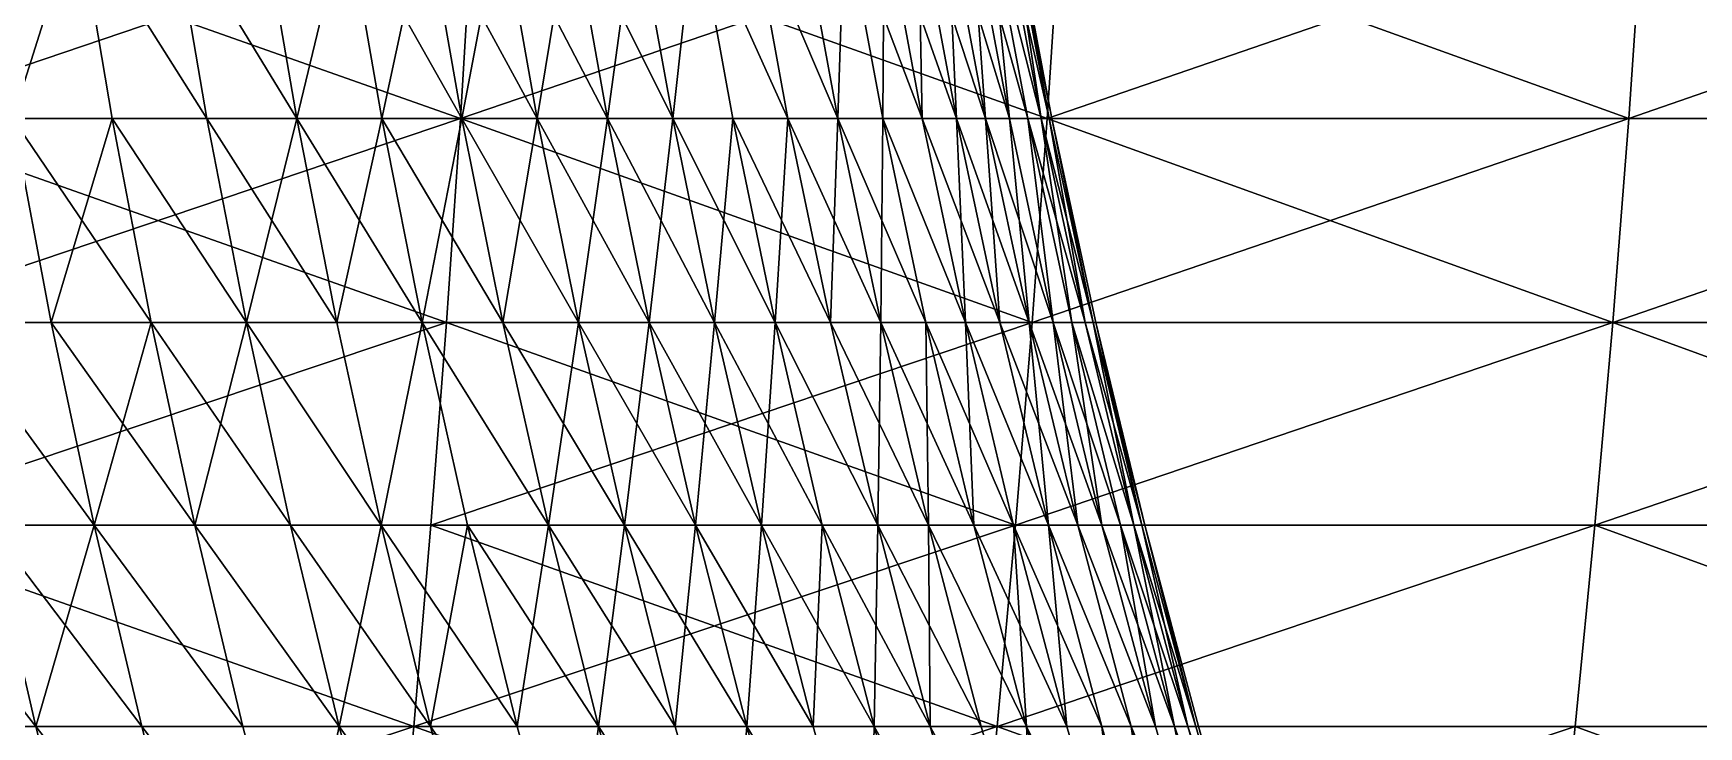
# Model space of a CAD drawing. Header units: millimetres. Extents: x -3250 to 6200, y -3250 to 3250.
# Drawn here: x 4518.5 to 4677.7, y -216.7 to -150.4 of the extents above; entities that cross this region are included whole.
import ezdxf

# ---------------------------------------------------------------- set-up
doc = ezdxf.new("R2010")
doc.units = ezdxf.units.MM
doc.header["$MEASUREMENT"] = 0
doc.layers.add('MESH_3D', color=2, linetype='CONTINUOUS')

msp = doc.modelspace()

# ---------------------------------------------------------------- linework, layer by layer
at = {"layer": 'MESH_3D'}
for points in [[(4503.83, -138.92, 518.24), (4559.32, -158.52, 540.01), (4502.74, -158.52, 521.78)], [(4560.5, -138.92, 26163.5), (4502.74, -158.52, 26178.22), (4559.32, -158.52, 26159.99)], [(4560.5, -138.92, 26163.5), (4503.83, -138.92, 26181.76), (4502.74, -158.52, 26178.22)], [(4503.83, -138.92, 518.24), (4560.5, -138.92, 536.5), (4559.32, -158.52, 540.01)], [(4516.51, -158.52, 2409.81), (4522.71, -138.92, 2429.49), (4513.25, -138.92, 2411.58)], [(4522.71, -138.92, 24270.51), (4516.51, -158.52, 24290.19), (4513.25, -138.92, 24288.42)], [(4516.51, -158.52, 2409.81), (4526.01, -158.52, 2427.8), (4522.71, -138.92, 2429.49)], [(4526.01, -158.52, 24272.2), (4516.51, -158.52, 24290.19), (4522.71, -138.92, 24270.51)], [(4522.71, -138.92, 2429.49), (4535.07, -158.52, 2446.01), (4531.73, -138.92, 2447.62)], [(4526.01, -158.52, 2427.8), (4535.07, -158.52, 2446.01), (4522.71, -138.92, 2429.49)], [(4535.07, -158.52, 24253.99), (4526.01, -158.52, 24272.2), (4522.71, -138.92, 24270.51)], [(4535.07, -158.52, 24253.99), (4522.71, -138.92, 24270.51), (4531.73, -138.92, 24252.38)], [(4531.73, -138.92, 2447.62), (4543.66, -158.52, 2464.45), (4540.28, -138.92, 2465.97)], [(4535.07, -158.52, 2446.01), (4543.66, -158.52, 2464.45), (4531.73, -138.92, 2447.62)], [(4543.66, -158.52, 24235.55), (4535.07, -158.52, 24253.99), (4531.73, -138.92, 24252.38)], [(4543.66, -158.52, 24235.55), (4531.73, -138.92, 24252.38), (4540.28, -138.92, 24234.03)], [(4543.66, -158.52, 2464.45), (4548.38, -138.92, 2484.53), (4540.28, -138.92, 2465.97)], [(4548.38, -138.92, 24215.47), (4543.66, -158.52, 24235.55), (4540.28, -138.92, 24234.03)], [(4543.66, -158.52, 2464.45), (4551.8, -158.52, 2483.09), (4548.38, -138.92, 2484.53)], [(4551.8, -158.52, 24216.91), (4543.66, -158.52, 24235.55), (4548.38, -138.92, 24215.47)], [(4548.38, -138.92, 2484.53), (4559.46, -158.52, 2501.93), (4556.01, -138.92, 2503.29)], [(4551.8, -158.52, 2483.09), (4559.46, -158.52, 2501.93), (4548.38, -138.92, 2484.53)], [(4556.01, -138.92, 24196.71), (4551.8, -158.52, 24216.91), (4548.38, -138.92, 24215.47)], [(4559.46, -158.52, 24198.07), (4551.8, -158.52, 24216.91), (4556.01, -138.92, 24196.71)], [(4559.46, -158.52, 2501.93), (4563.17, -138.92, 2522.23), (4556.01, -138.92, 2503.29)], [(4566.66, -158.52, 24179.04), (4559.46, -158.52, 24198.07), (4556.01, -138.92, 24196.71)], [(4566.66, -158.52, 24179.04), (4556.01, -138.92, 24196.71), (4563.17, -138.92, 24177.77)], [(4560.5, -138.92, 536.5), (4615.42, -158.52, 559.64), (4559.32, -158.52, 540.01)], [(4616.69, -138.92, 26143.84), (4560.5, -138.92, 26163.5), (4559.32, -158.52, 26159.99)], [(4616.69, -138.92, 26143.84), (4559.32, -158.52, 26159.99), (4615.42, -158.52, 26140.36)], [(4559.46, -158.52, 2501.93), (4566.66, -158.52, 2520.96), (4563.17, -138.92, 2522.23)], [(4560.5, -138.92, 536.5), (4616.69, -138.92, 556.16), (4615.42, -158.52, 559.64)], [(4563.17, -138.92, 2522.23), (4573.38, -158.52, 2540.16), (4569.86, -138.92, 2541.34)], [(4566.66, -158.52, 2520.96), (4573.38, -158.52, 2540.16), (4563.17, -138.92, 2522.23)], [(4569.86, -138.92, 24158.66), (4566.66, -158.52, 24179.04), (4563.17, -138.92, 24177.77)], [(4573.38, -158.52, 24159.84), (4566.66, -158.52, 24179.04), (4569.86, -138.92, 24158.66)], [(4573.38, -158.52, 2540.16), (4576.07, -138.92, 2560.61), (4569.86, -138.92, 2541.34)], [(4579.62, -158.52, 24140.48), (4573.38, -158.52, 24159.84), (4569.86, -138.92, 24158.66)], [(4579.62, -158.52, 24140.48), (4569.86, -138.92, 24158.66), (4576.07, -138.92, 24139.39)], [(4573.38, -158.52, 2540.16), (4579.62, -158.52, 2559.52), (4576.07, -138.92, 2560.61)], [(4579.62, -158.52, 2559.52), (4581.8, -138.92, 2580.04), (4576.07, -138.92, 2560.61)], [(4581.8, -138.92, 24119.96), (4579.62, -158.52, 24140.48), (4576.07, -138.92, 24139.39)], [(4579.62, -158.52, 2559.52), (4585.37, -158.52, 2579.03), (4581.8, -138.92, 2580.04)], [(4585.37, -158.52, 24120.97), (4579.62, -158.52, 24140.48), (4581.8, -138.92, 24119.96)], [(4581.8, -138.92, 2580.04), (4590.63, -158.52, 2598.68), (4587.04, -138.92, 2599.6)], [(4585.37, -158.52, 2579.03), (4590.63, -158.52, 2598.68), (4581.8, -138.92, 2580.04)], [(4590.63, -158.52, 24101.32), (4585.37, -158.52, 24120.97), (4581.8, -138.92, 24119.96)], [(4590.63, -158.52, 24101.32), (4581.8, -138.92, 24119.96), (4587.04, -138.92, 24100.4)], [(4587.04, -138.92, 2599.6), (4595.41, -158.52, 2618.45), (4591.79, -138.92, 2619.28)], [(4590.63, -158.52, 2598.68), (4595.41, -158.52, 2618.45), (4587.04, -138.92, 2599.6)], [(4595.41, -158.52, 24081.55), (4587.04, -138.92, 24100.4), (4591.79, -138.92, 24080.72)], [(4595.41, -158.52, 24081.55), (4590.63, -158.52, 24101.32), (4587.04, -138.92, 24100.4)], [(4595.41, -158.52, 2618.45), (4596.05, -138.92, 2639.07), (4591.79, -138.92, 2619.28)], [(4596.05, -138.92, 24060.93), (4595.41, -158.52, 24081.55), (4591.79, -138.92, 24080.72)], [(4595.41, -158.52, 2618.45), (4599.69, -158.52, 2638.34), (4596.05, -138.92, 2639.07)], [(4599.69, -158.52, 24061.66), (4595.41, -158.52, 24081.55), (4596.05, -138.92, 24060.93)], [(4599.69, -158.52, 2638.34), (4599.82, -138.92, 2658.97), (4596.05, -138.92, 2639.07)], [(4603.47, -158.52, 24041.67), (4596.05, -138.92, 24060.93), (4599.82, -138.92, 24041.03)], [(4603.47, -158.52, 24041.67), (4599.69, -158.52, 24061.66), (4596.05, -138.92, 24060.93)], [(4599.69, -158.52, 2638.34), (4603.47, -158.52, 2658.33), (4599.82, -138.92, 2658.97)], [(4599.82, -138.92, 2658.97), (4606.75, -158.52, 2678.4), (4603.08, -138.92, 2678.95)], [(4603.47, -158.52, 2658.33), (4606.75, -158.52, 2678.4), (4599.82, -138.92, 2658.97)], [(4603.08, -138.92, 24021.05), (4603.47, -158.52, 24041.67), (4599.82, -138.92, 24041.03)], [(4603.08, -138.92, 2678.95), (4609.53, -158.52, 2698.55), (4605.85, -138.92, 2699.01)], [(4606.75, -158.52, 2678.4), (4609.53, -158.52, 2698.55), (4603.08, -138.92, 2678.95)], [(4606.75, -158.52, 24021.6), (4603.47, -158.52, 24041.67), (4603.08, -138.92, 24021.05)], [(4605.85, -138.92, 24000.99), (4606.75, -158.52, 24021.6), (4603.08, -138.92, 24021.05)], [(4609.53, -158.52, 2698.55), (4608.12, -138.92, 2719.14), (4605.85, -138.92, 2699.01)], [(4609.53, -158.52, 24001.45), (4606.75, -158.52, 24021.6), (4605.85, -138.92, 24000.99)], [(4611.81, -158.52, 23981.23), (4609.53, -158.52, 24001.45), (4605.85, -138.92, 24000.99)], [(4611.81, -158.52, 23981.23), (4605.85, -138.92, 24000.99), (4608.12, -138.92, 23980.86)], [(4611.81, -158.52, 2718.77), (4609.88, -138.92, 2739.31), (4608.12, -138.92, 2719.14)], [(4609.53, -158.52, 2698.55), (4611.81, -158.52, 2718.77), (4608.12, -138.92, 2719.14)], [(4613.58, -158.52, 23960.97), (4608.12, -138.92, 23980.86), (4609.88, -138.92, 23960.69)], [(4613.58, -158.52, 23960.97), (4611.81, -158.52, 23981.23), (4608.12, -138.92, 23980.86)], [(4609.88, -138.92, 2739.31), (4614.85, -158.52, 2759.33), (4611.14, -138.92, 2759.52)], [(4613.58, -158.52, 2739.03), (4614.85, -158.52, 2759.33), (4609.88, -138.92, 2739.31)], [(4611.81, -158.52, 2718.77), (4613.58, -158.52, 2739.03), (4609.88, -138.92, 2739.31)], [(4614.85, -158.52, 23940.67), (4613.58, -158.52, 23960.97), (4609.88, -138.92, 23960.69)], [(4614.85, -158.52, 23940.67), (4609.88, -138.92, 23960.69), (4611.14, -138.92, 23940.48)], [(4614.85, -158.52, 2759.33), (4611.9, -138.92, 2779.75), (4611.14, -138.92, 2759.52)], [(4615.61, -158.52, 23920.34), (4614.85, -158.52, 23940.67), (4611.14, -138.92, 23940.48)], [(4615.61, -158.52, 23920.34), (4611.14, -138.92, 23940.48), (4611.9, -138.92, 23920.25)], [(4611.9, -138.92, 2779.75), (4615.86, -158.52, 2800), (4612.15, -138.92, 2800)], [(4615.61, -158.52, 2779.66), (4615.86, -158.52, 2800), (4611.9, -138.92, 2779.75)], [(4614.85, -158.52, 2759.33), (4615.61, -158.52, 2779.66), (4611.9, -138.92, 2779.75)], [(4615.61, -158.52, 23920.34), (4611.9, -138.92, 23920.25), (4612.15, -138.92, 23900)], [(4615.86, -158.52, 23900), (4612.15, -138.92, 2800), (4615.86, -158.52, 2800)], [(4615.86, -158.52, 23900), (4612.15, -138.92, 23900), (4612.15, -138.92, 2800)], [(4615.61, -158.52, 23920.34), (4612.15, -138.92, 23900), (4615.86, -158.52, 23900)], [(4616.69, -138.92, 556.16), (4671.02, -158.52, 580.67), (4615.42, -158.52, 559.64)], [(4672.38, -138.92, 26122.78), (4615.42, -158.52, 26140.36), (4671.02, -158.52, 26119.33)], [(4672.38, -138.92, 26122.78), (4616.69, -138.92, 26143.84), (4615.42, -158.52, 26140.36)], [(4616.69, -138.92, 556.16), (4672.38, -138.92, 577.22), (4671.02, -158.52, 580.67)], [(4672.38, -138.92, 577.22), (4726.08, -158.52, 603.07), (4671.02, -158.52, 580.67)], [(4727.52, -138.92, 26100.34), (4672.38, -138.92, 26122.78), (4671.02, -158.52, 26119.33)], [(4727.52, -138.92, 26100.34), (4671.02, -158.52, 26119.33), (4726.08, -158.52, 26096.93)], [(4672.38, -138.92, 577.22), (4727.52, -138.92, 599.66), (4726.08, -158.52, 603.07)], [(4501.5, -178.02, 525.79), (4559.32, -158.52, 540.01), (4557.98, -178.02, 543.99)], [(4502.74, -158.52, 521.78), (4559.32, -158.52, 540.01), (4501.5, -178.02, 525.79)], [(4557.98, -178.02, 26156.01), (4502.74, -158.52, 26178.22), (4501.5, -178.02, 26174.21)], [(4559.32, -158.52, 26159.99), (4502.74, -158.52, 26178.22), (4557.98, -178.02, 26156.01)], [(4510.19, -178.02, 2389.97), (4520.19, -178.02, 2407.8), (4516.51, -158.52, 2409.81)], [(4520.19, -178.02, 24292.2), (4510.19, -178.02, 24310.03), (4516.51, -158.52, 24290.19)], [(4520.19, -178.02, 2407.8), (4526.01, -158.52, 2427.8), (4516.51, -158.52, 2409.81)], [(4529.75, -178.02, 24274.12), (4520.19, -178.02, 24292.2), (4516.51, -158.52, 24290.19)], [(4529.75, -178.02, 24274.12), (4516.51, -158.52, 24290.19), (4526.01, -158.52, 24272.2)], [(4520.19, -178.02, 2407.8), (4529.75, -178.02, 2425.88), (4526.01, -158.52, 2427.8)], [(4526.01, -158.52, 2427.8), (4538.85, -178.02, 2444.19), (4535.07, -158.52, 2446.01)], [(4529.75, -178.02, 2425.88), (4538.85, -178.02, 2444.19), (4526.01, -158.52, 2427.8)], [(4538.85, -178.02, 24255.81), (4529.75, -178.02, 24274.12), (4526.01, -158.52, 24272.2)], [(4538.85, -178.02, 24255.81), (4526.01, -158.52, 24272.2), (4535.07, -158.52, 24253.99)], [(4538.85, -178.02, 2444.19), (4543.66, -158.52, 2464.45), (4535.07, -158.52, 2446.01)], [(4547.49, -178.02, 24237.28), (4538.85, -178.02, 24255.81), (4535.07, -158.52, 24253.99)], [(4547.49, -178.02, 24237.28), (4535.07, -158.52, 24253.99), (4543.66, -158.52, 24235.55)], [(4538.85, -178.02, 2444.19), (4547.49, -178.02, 2462.72), (4543.66, -158.52, 2464.45)], [(4547.49, -178.02, 2462.72), (4551.8, -158.52, 2483.09), (4543.66, -158.52, 2464.45)], [(4555.66, -178.02, 24218.54), (4547.49, -178.02, 24237.28), (4543.66, -158.52, 24235.55)], [(4555.66, -178.02, 24218.54), (4543.66, -158.52, 24235.55), (4551.8, -158.52, 24216.91)], [(4547.49, -178.02, 2462.72), (4555.66, -178.02, 2481.46), (4551.8, -158.52, 2483.09)], [(4555.66, -178.02, 2481.46), (4559.46, -158.52, 2501.93), (4551.8, -158.52, 2483.09)], [(4563.37, -178.02, 24199.6), (4551.8, -158.52, 24216.91), (4559.46, -158.52, 24198.07)], [(4563.37, -178.02, 24199.6), (4555.66, -178.02, 24218.54), (4551.8, -158.52, 24216.91)], [(4555.66, -178.02, 2481.46), (4563.37, -178.02, 2500.4), (4559.46, -158.52, 2501.93)], [(4559.32, -158.52, 540.01), (4613.99, -178.02, 563.59), (4557.98, -178.02, 543.99)], [(4613.99, -178.02, 26136.41), (4559.32, -158.52, 26159.99), (4557.98, -178.02, 26156.01)], [(4559.32, -158.52, 540.01), (4615.42, -158.52, 559.64), (4613.99, -178.02, 563.59)], [(4615.42, -158.52, 26140.36), (4559.32, -158.52, 26159.99), (4613.99, -178.02, 26136.41)], [(4563.37, -178.02, 2500.4), (4566.66, -158.52, 2520.96), (4559.46, -158.52, 2501.93)], [(4570.6, -178.02, 24180.48), (4559.46, -158.52, 24198.07), (4566.66, -158.52, 24179.04)], [(4570.6, -178.02, 24180.48), (4563.37, -178.02, 24199.6), (4559.46, -158.52, 24198.07)], [(4563.37, -178.02, 2500.4), (4570.6, -178.02, 2519.52), (4566.66, -158.52, 2520.96)], [(4570.6, -178.02, 2519.52), (4573.38, -158.52, 2540.16), (4566.66, -158.52, 2520.96)], [(4577.36, -178.02, 24161.18), (4566.66, -158.52, 24179.04), (4573.38, -158.52, 24159.84)], [(4577.36, -178.02, 24161.18), (4570.6, -178.02, 24180.48), (4566.66, -158.52, 24179.04)], [(4570.6, -178.02, 2519.52), (4577.36, -178.02, 2538.82), (4573.38, -158.52, 2540.16)], [(4577.36, -178.02, 2538.82), (4579.62, -158.52, 2559.52), (4573.38, -158.52, 2540.16)], [(4583.62, -178.02, 24141.72), (4577.36, -178.02, 24161.18), (4573.38, -158.52, 24159.84)], [(4583.62, -178.02, 24141.72), (4573.38, -158.52, 24159.84), (4579.62, -158.52, 24140.48)], [(4577.36, -178.02, 2538.82), (4583.62, -178.02, 2558.28), (4579.62, -158.52, 2559.52)], [(4583.62, -178.02, 2558.28), (4585.37, -158.52, 2579.03), (4579.62, -158.52, 2559.52)], [(4589.41, -178.02, 24122.1), (4583.62, -178.02, 24141.72), (4579.62, -158.52, 24140.48)], [(4589.41, -178.02, 24122.1), (4579.62, -158.52, 24140.48), (4585.37, -158.52, 24120.97)], [(4583.62, -178.02, 2558.28), (4589.41, -178.02, 2577.9), (4585.37, -158.52, 2579.03)], [(4589.41, -178.02, 2577.9), (4590.63, -158.52, 2598.68), (4585.37, -158.52, 2579.03)], [(4594.7, -178.02, 24102.36), (4589.41, -178.02, 24122.1), (4585.37, -158.52, 24120.97)], [(4594.7, -178.02, 24102.36), (4585.37, -158.52, 24120.97), (4590.63, -158.52, 24101.32)], [(4589.41, -178.02, 2577.9), (4594.7, -178.02, 2597.64), (4590.63, -158.52, 2598.68)], [(4594.7, -178.02, 2597.64), (4595.41, -158.52, 2618.45), (4590.63, -158.52, 2598.68)], [(4599.5, -178.02, 24082.48), (4590.63, -158.52, 24101.32), (4595.41, -158.52, 24081.55)], [(4599.5, -178.02, 24082.48), (4594.7, -178.02, 24102.36), (4590.63, -158.52, 24101.32)], [(4594.7, -178.02, 2597.64), (4599.5, -178.02, 2617.52), (4595.41, -158.52, 2618.45)], [(4599.5, -178.02, 2617.52), (4599.69, -158.52, 2638.34), (4595.41, -158.52, 2618.45)], [(4603.8, -178.02, 24062.49), (4595.41, -158.52, 24081.55), (4599.69, -158.52, 24061.66)], [(4603.8, -178.02, 24062.49), (4599.5, -178.02, 24082.48), (4595.41, -158.52, 24081.55)], [(4599.5, -178.02, 2617.52), (4603.8, -178.02, 2637.51), (4599.69, -158.52, 2638.34)], [(4599.69, -158.52, 2638.34), (4607.6, -178.02, 2657.6), (4603.47, -158.52, 2658.33)], [(4603.8, -178.02, 2637.51), (4607.6, -178.02, 2657.6), (4599.69, -158.52, 2638.34)], [(4607.6, -178.02, 24042.4), (4603.8, -178.02, 24062.49), (4599.69, -158.52, 24061.66)], [(4607.6, -178.02, 24042.4), (4599.69, -158.52, 24061.66), (4603.47, -158.52, 24041.67)], [(4607.6, -178.02, 2657.6), (4606.75, -158.52, 2678.4), (4603.47, -158.52, 2658.33)], [(4610.9, -178.02, 24022.22), (4607.6, -178.02, 24042.4), (4603.47, -158.52, 24041.67)], [(4610.9, -178.02, 24022.22), (4603.47, -158.52, 24041.67), (4606.75, -158.52, 24021.6)], [(4610.9, -178.02, 2677.78), (4609.53, -158.52, 2698.55), (4606.75, -158.52, 2678.4)], [(4607.6, -178.02, 2657.6), (4610.9, -178.02, 2677.78), (4606.75, -158.52, 2678.4)], [(4613.69, -178.02, 24001.97), (4606.75, -158.52, 24021.6), (4609.53, -158.52, 24001.45)], [(4613.69, -178.02, 24001.97), (4610.9, -178.02, 24022.22), (4606.75, -158.52, 24021.6)], [(4613.69, -178.02, 2698.03), (4611.81, -158.52, 2718.77), (4609.53, -158.52, 2698.55)], [(4610.9, -178.02, 2677.78), (4613.69, -178.02, 2698.03), (4609.53, -158.52, 2698.55)], [(4615.98, -178.02, 23981.65), (4609.53, -158.52, 24001.45), (4611.81, -158.52, 23981.23)], [(4615.98, -178.02, 23981.65), (4613.69, -178.02, 24001.97), (4609.53, -158.52, 24001.45)], [(4615.98, -178.02, 2718.35), (4613.58, -158.52, 2739.03), (4611.81, -158.52, 2718.77)], [(4613.69, -178.02, 2698.03), (4615.98, -178.02, 2718.35), (4611.81, -158.52, 2718.77)], [(4613.58, -158.52, 23960.97), (4615.98, -178.02, 23981.65), (4611.81, -158.52, 23981.23)], [(4617.76, -178.02, 2738.72), (4614.85, -158.52, 2759.33), (4613.58, -158.52, 2739.03)], [(4615.98, -178.02, 2718.35), (4617.76, -178.02, 2738.72), (4613.58, -158.52, 2739.03)], [(4617.76, -178.02, 23961.28), (4615.98, -178.02, 23981.65), (4613.58, -158.52, 23960.97)], [(4619.04, -178.02, 23940.88), (4613.58, -158.52, 23960.97), (4614.85, -158.52, 23940.67)], [(4619.04, -178.02, 23940.88), (4617.76, -178.02, 23961.28), (4613.58, -158.52, 23960.97)], [(4615.42, -158.52, 559.64), (4669.49, -178.02, 584.57), (4613.99, -178.02, 563.59)], [(4671.02, -158.52, 26119.33), (4613.99, -178.02, 26136.41), (4669.49, -178.02, 26115.43)], [(4671.02, -158.52, 26119.33), (4615.42, -158.52, 26140.36), (4613.99, -178.02, 26136.41)], [(4619.04, -178.02, 2759.12), (4615.61, -158.52, 2779.66), (4614.85, -158.52, 2759.33)], [(4617.76, -178.02, 2738.72), (4619.04, -178.02, 2759.12), (4614.85, -158.52, 2759.33)], [(4619.8, -178.02, 23920.44), (4614.85, -158.52, 23940.67), (4615.61, -158.52, 23920.34)], [(4619.8, -178.02, 23920.44), (4619.04, -178.02, 23940.88), (4614.85, -158.52, 23940.67)], [(4615.42, -158.52, 559.64), (4671.02, -158.52, 580.67), (4669.49, -178.02, 584.57)], [(4619.8, -178.02, 2779.56), (4615.86, -158.52, 2800), (4615.61, -158.52, 2779.66)], [(4619.04, -178.02, 2759.12), (4619.8, -178.02, 2779.56), (4615.61, -158.52, 2779.66)], [(4619.8, -178.02, 23920.44), (4615.61, -158.52, 23920.34), (4615.86, -158.52, 23900)], [(4619.8, -178.02, 2779.56), (4620.06, -178.02, 2800), (4615.86, -158.52, 2800)], [(4620.06, -178.02, 23900), (4615.86, -158.52, 2800), (4620.06, -178.02, 2800)], [(4620.06, -178.02, 23900), (4615.86, -158.52, 23900), (4615.86, -158.52, 2800)], [(4619.8, -178.02, 23920.44), (4615.86, -158.52, 23900), (4620.06, -178.02, 23900)], [(4669.49, -178.02, 584.57), (4726.08, -158.52, 603.07), (4724.45, -178.02, 606.94)], [(4671.02, -158.52, 580.67), (4726.08, -158.52, 603.07), (4669.49, -178.02, 584.57)], [(4726.08, -158.52, 26096.93), (4671.02, -158.52, 26119.33), (4669.49, -178.02, 26115.43)], [(4726.08, -158.52, 26096.93), (4669.49, -178.02, 26115.43), (4724.45, -178.02, 26093.06)], [(4500.12, -197.41, 530.26), (4557.98, -178.02, 543.99), (4556.49, -197.41, 548.42)], [(4501.5, -178.02, 525.79), (4557.98, -178.02, 543.99), (4500.12, -197.41, 530.26)], [(4557.98, -178.02, 26156.01), (4501.5, -178.02, 26174.21), (4500.12, -197.41, 26169.74)], [(4557.98, -178.02, 26156.01), (4500.12, -197.41, 26169.74), (4556.49, -197.41, 26151.58)], [(4510.19, -178.02, 2389.97), (4524.3, -197.41, 2405.57), (4520.19, -178.02, 2407.8)], [(4514.24, -197.41, 2387.63), (4524.3, -197.41, 2405.57), (4510.19, -178.02, 2389.97)], [(4524.3, -197.41, 24294.43), (4510.19, -178.02, 24310.03), (4520.19, -178.02, 24292.2)], [(4524.3, -197.41, 24294.43), (4514.24, -197.41, 24312.37), (4510.19, -178.02, 24310.03)], [(4524.3, -197.41, 2405.57), (4529.75, -178.02, 2425.88), (4520.19, -178.02, 2407.8)], [(4533.91, -197.41, 24276.25), (4524.3, -197.41, 24294.43), (4520.19, -178.02, 24292.2)], [(4533.91, -197.41, 24276.25), (4520.19, -178.02, 24292.2), (4529.75, -178.02, 24274.12)], [(4524.3, -197.41, 2405.57), (4533.91, -197.41, 2423.75), (4529.75, -178.02, 2425.88)], [(4533.91, -197.41, 2423.75), (4538.85, -178.02, 2444.19), (4529.75, -178.02, 2425.88)], [(4543.06, -197.41, 24257.84), (4533.91, -197.41, 24276.25), (4529.75, -178.02, 24274.12)], [(4543.06, -197.41, 24257.84), (4529.75, -178.02, 24274.12), (4538.85, -178.02, 24255.81)], [(4533.91, -197.41, 2423.75), (4543.06, -197.41, 2442.16), (4538.85, -178.02, 2444.19)], [(4538.85, -178.02, 2444.19), (4551.75, -197.41, 2460.8), (4547.49, -178.02, 2462.72)], [(4543.06, -197.41, 2442.16), (4551.75, -197.41, 2460.8), (4538.85, -178.02, 2444.19)], [(4551.75, -197.41, 24239.2), (4543.06, -197.41, 24257.84), (4538.85, -178.02, 24255.81)], [(4551.75, -197.41, 24239.2), (4538.85, -178.02, 24255.81), (4547.49, -178.02, 24237.28)], [(4551.75, -197.41, 2460.8), (4555.66, -178.02, 2481.46), (4547.49, -178.02, 2462.72)], [(4555.66, -178.02, 24218.54), (4551.75, -197.41, 24239.2), (4547.49, -178.02, 24237.28)], [(4551.75, -197.41, 2460.8), (4559.98, -197.41, 2479.64), (4555.66, -178.02, 2481.46)], [(4559.98, -197.41, 24220.36), (4551.75, -197.41, 24239.2), (4555.66, -178.02, 24218.54)], [(4555.66, -178.02, 2481.46), (4567.73, -197.41, 2498.69), (4563.37, -178.02, 2500.4)], [(4559.98, -197.41, 2479.64), (4567.73, -197.41, 2498.69), (4555.66, -178.02, 2481.46)], [(4567.73, -197.41, 24201.31), (4559.98, -197.41, 24220.36), (4555.66, -178.02, 24218.54)], [(4567.73, -197.41, 24201.31), (4555.66, -178.02, 24218.54), (4563.37, -178.02, 24199.6)], [(4557.98, -178.02, 543.99), (4612.39, -197.41, 567.98), (4556.49, -197.41, 548.42)], [(4613.99, -178.02, 26136.41), (4557.98, -178.02, 26156.01), (4556.49, -197.41, 26151.58)], [(4613.99, -178.02, 26136.41), (4556.49, -197.41, 26151.58), (4612.39, -197.41, 26132.02)], [(4557.98, -178.02, 543.99), (4613.99, -178.02, 563.59), (4612.39, -197.41, 567.98)], [(4567.73, -197.41, 2498.69), (4570.6, -178.02, 2519.52), (4563.37, -178.02, 2500.4)], [(4575, -197.41, 24182.08), (4563.37, -178.02, 24199.6), (4570.6, -178.02, 24180.48)], [(4575, -197.41, 24182.08), (4567.73, -197.41, 24201.31), (4563.37, -178.02, 24199.6)], [(4567.73, -197.41, 2498.69), (4575, -197.41, 2517.92), (4570.6, -178.02, 2519.52)], [(4575, -197.41, 2517.92), (4577.36, -178.02, 2538.82), (4570.6, -178.02, 2519.52)], [(4581.79, -197.41, 24162.67), (4570.6, -178.02, 24180.48), (4577.36, -178.02, 24161.18)], [(4581.79, -197.41, 24162.67), (4575, -197.41, 24182.08), (4570.6, -178.02, 24180.48)], [(4575, -197.41, 2517.92), (4581.79, -197.41, 2537.33), (4577.36, -178.02, 2538.82)], [(4581.79, -197.41, 2537.33), (4583.62, -178.02, 2558.28), (4577.36, -178.02, 2538.82)], [(4588.1, -197.41, 24143.1), (4581.79, -197.41, 24162.67), (4577.36, -178.02, 24161.18)], [(4588.1, -197.41, 24143.1), (4577.36, -178.02, 24161.18), (4583.62, -178.02, 24141.72)], [(4581.79, -197.41, 2537.33), (4588.1, -197.41, 2556.9), (4583.62, -178.02, 2558.28)], [(4588.1, -197.41, 2556.9), (4589.41, -178.02, 2577.9), (4583.62, -178.02, 2558.28)], [(4593.91, -197.41, 24123.37), (4583.62, -178.02, 24141.72), (4589.41, -178.02, 24122.1)], [(4593.91, -197.41, 24123.37), (4588.1, -197.41, 24143.1), (4583.62, -178.02, 24141.72)], [(4588.1, -197.41, 2556.9), (4593.91, -197.41, 2576.63), (4589.41, -178.02, 2577.9)], [(4589.41, -178.02, 2577.9), (4599.24, -197.41, 2596.49), (4594.7, -178.02, 2597.64)], [(4593.91, -197.41, 2576.63), (4599.24, -197.41, 2596.49), (4589.41, -178.02, 2577.9)], [(4599.24, -197.41, 24103.51), (4593.91, -197.41, 24123.37), (4589.41, -178.02, 24122.1)], [(4599.24, -197.41, 24103.51), (4589.41, -178.02, 24122.1), (4594.7, -178.02, 24102.36)], [(4599.24, -197.41, 2596.49), (4599.5, -178.02, 2617.52), (4594.7, -178.02, 2597.64)], [(4604.06, -197.41, 24083.52), (4594.7, -178.02, 24102.36), (4599.5, -178.02, 24082.48)], [(4604.06, -197.41, 24083.52), (4599.24, -197.41, 24103.51), (4594.7, -178.02, 24102.36)], [(4599.24, -197.41, 2596.49), (4604.06, -197.41, 2616.48), (4599.5, -178.02, 2617.52)], [(4604.06, -197.41, 2616.48), (4603.8, -178.02, 2637.51), (4599.5, -178.02, 2617.52)], [(4608.39, -197.41, 24063.42), (4604.06, -197.41, 24083.52), (4599.5, -178.02, 24082.48)], [(4608.39, -197.41, 24063.42), (4599.5, -178.02, 24082.48), (4603.8, -178.02, 24062.49)], [(4608.39, -197.41, 2636.58), (4607.6, -178.02, 2657.6), (4603.8, -178.02, 2637.51)], [(4604.06, -197.41, 2616.48), (4608.39, -197.41, 2636.58), (4603.8, -178.02, 2637.51)], [(4612.21, -197.41, 24043.21), (4608.39, -197.41, 24063.42), (4603.8, -178.02, 24062.49)], [(4612.21, -197.41, 24043.21), (4603.8, -178.02, 24062.49), (4607.6, -178.02, 24042.4)], [(4607.6, -178.02, 2657.6), (4615.53, -197.41, 2677.08), (4610.9, -178.02, 2677.78)], [(4612.21, -197.41, 2656.79), (4615.53, -197.41, 2677.08), (4607.6, -178.02, 2657.6)], [(4608.39, -197.41, 2636.58), (4612.21, -197.41, 2656.79), (4607.6, -178.02, 2657.6)], [(4615.53, -197.41, 24022.92), (4607.6, -178.02, 24042.4), (4610.9, -178.02, 24022.22)], [(4615.53, -197.41, 24022.92), (4612.21, -197.41, 24043.21), (4607.6, -178.02, 24042.4)], [(4615.53, -197.41, 2677.08), (4613.69, -178.02, 2698.03), (4610.9, -178.02, 2677.78)], [(4618.34, -197.41, 24002.55), (4615.53, -197.41, 24022.92), (4610.9, -178.02, 24022.22)], [(4618.34, -197.41, 24002.55), (4610.9, -178.02, 24022.22), (4613.69, -178.02, 24001.97)], [(4612.39, -197.41, 567.98), (4669.49, -178.02, 584.57), (4667.78, -197.41, 588.93)], [(4613.99, -178.02, 563.59), (4669.49, -178.02, 584.57), (4612.39, -197.41, 567.98)], [(4669.49, -178.02, 26115.43), (4612.39, -197.41, 26132.02), (4667.78, -197.41, 26111.07)], [(4669.49, -178.02, 26115.43), (4613.99, -178.02, 26136.41), (4612.39, -197.41, 26132.02)], [(4618.34, -197.41, 2697.45), (4615.98, -178.02, 2718.35), (4613.69, -178.02, 2698.03)], [(4615.53, -197.41, 2677.08), (4618.34, -197.41, 2697.45), (4613.69, -178.02, 2698.03)], [(4620.64, -197.41, 23982.12), (4613.69, -178.02, 24001.97), (4615.98, -178.02, 23981.65)], [(4620.64, -197.41, 23982.12), (4618.34, -197.41, 24002.55), (4613.69, -178.02, 24001.97)], [(4620.64, -197.41, 2717.88), (4617.76, -178.02, 2738.72), (4615.98, -178.02, 2718.35)], [(4618.34, -197.41, 2697.45), (4620.64, -197.41, 2717.88), (4615.98, -178.02, 2718.35)], [(4622.43, -197.41, 23961.63), (4620.64, -197.41, 23982.12), (4615.98, -178.02, 23981.65)], [(4622.43, -197.41, 23961.63), (4615.98, -178.02, 23981.65), (4617.76, -178.02, 23961.28)], [(4617.76, -178.02, 2738.72), (4623.71, -197.41, 2758.89), (4619.04, -178.02, 2759.12)], [(4622.43, -197.41, 2738.37), (4623.71, -197.41, 2758.89), (4617.76, -178.02, 2738.72)], [(4620.64, -197.41, 2717.88), (4622.43, -197.41, 2738.37), (4617.76, -178.02, 2738.72)], [(4623.71, -197.41, 23941.11), (4617.76, -178.02, 23961.28), (4619.04, -178.02, 23940.88)], [(4623.71, -197.41, 23941.11), (4622.43, -197.41, 23961.63), (4617.76, -178.02, 23961.28)], [(4623.71, -197.41, 2758.89), (4619.8, -178.02, 2779.56), (4619.04, -178.02, 2759.12)], [(4624.48, -197.41, 23920.56), (4619.04, -178.02, 23940.88), (4619.8, -178.02, 23920.44)], [(4624.48, -197.41, 23920.56), (4623.71, -197.41, 23941.11), (4619.04, -178.02, 23940.88)], [(4619.8, -178.02, 2779.56), (4624.74, -197.41, 2800), (4620.06, -178.02, 2800)], [(4624.48, -197.41, 2779.44), (4624.74, -197.41, 2800), (4619.8, -178.02, 2779.56)], [(4623.71, -197.41, 2758.89), (4624.48, -197.41, 2779.44), (4619.8, -178.02, 2779.56)], [(4624.48, -197.41, 23920.56), (4619.8, -178.02, 23920.44), (4620.06, -178.02, 23900)], [(4624.74, -197.41, 23900), (4620.06, -178.02, 2800), (4624.74, -197.41, 2800)], [(4624.74, -197.41, 23900), (4620.06, -178.02, 23900), (4620.06, -178.02, 2800)], [(4624.48, -197.41, 23920.56), (4620.06, -178.02, 23900), (4624.74, -197.41, 23900)], [(4669.49, -178.02, 584.57), (4722.63, -197.41, 611.25), (4667.78, -197.41, 588.93)], [(4724.45, -178.02, 26093.06), (4667.78, -197.41, 26111.07), (4722.63, -197.41, 26088.75)], [(4724.45, -178.02, 26093.06), (4669.49, -178.02, 26115.43), (4667.78, -197.41, 26111.07)], [(4669.49, -178.02, 584.57), (4724.45, -178.02, 606.94), (4722.63, -197.41, 611.25)], [(4500.12, -197.41, 530.26), (4554.85, -216.67, 553.32), (4498.6, -216.67, 535.2)], [(4554.85, -216.67, 26146.68), (4500.12, -197.41, 26169.74), (4498.6, -216.67, 26164.8)], [(4500.12, -197.41, 530.26), (4556.49, -197.41, 548.42), (4554.85, -216.67, 553.32)], [(4556.49, -197.41, 26151.58), (4500.12, -197.41, 26169.74), (4554.85, -216.67, 26146.68)], [(4518.72, -216.67, 24314.95), (4503.74, -197.41, 24330.05), (4514.24, -197.41, 24312.37)], [(4518.72, -216.67, 24314.95), (4508.15, -216.67, 24332.74), (4503.74, -197.41, 24330.05)], [(4508.15, -216.67, 2367.26), (4518.72, -216.67, 2385.05), (4514.24, -197.41, 2387.63)], [(4518.72, -216.67, 2385.05), (4524.3, -197.41, 2405.57), (4514.24, -197.41, 2387.63)], [(4528.84, -216.67, 24296.9), (4514.24, -197.41, 24312.37), (4524.3, -197.41, 24294.43)], [(4528.84, -216.67, 24296.9), (4518.72, -216.67, 24314.95), (4514.24, -197.41, 24312.37)], [(4518.72, -216.67, 2385.05), (4528.84, -216.67, 2403.1), (4524.3, -197.41, 2405.57)], [(4524.3, -197.41, 2405.57), (4538.51, -216.67, 2421.39), (4533.91, -197.41, 2423.75)], [(4528.84, -216.67, 2403.1), (4538.51, -216.67, 2421.39), (4524.3, -197.41, 2405.57)], [(4538.51, -216.67, 24278.61), (4524.3, -197.41, 24294.43), (4533.91, -197.41, 24276.25)], [(4538.51, -216.67, 24278.61), (4528.84, -216.67, 24296.9), (4524.3, -197.41, 24294.43)], [(4533.91, -197.41, 2423.75), (4547.71, -216.67, 2439.92), (4543.06, -197.41, 2442.16)], [(4538.51, -216.67, 2421.39), (4547.71, -216.67, 2439.92), (4533.91, -197.41, 2423.75)], [(4547.71, -216.67, 24260.08), (4538.51, -216.67, 24278.61), (4533.91, -197.41, 24276.25)], [(4547.71, -216.67, 24260.08), (4533.91, -197.41, 24276.25), (4543.06, -197.41, 24257.84)], [(4547.71, -216.67, 2439.92), (4551.75, -197.41, 2460.8), (4543.06, -197.41, 2442.16)], [(4556.46, -216.67, 24241.33), (4543.06, -197.41, 24257.84), (4551.75, -197.41, 24239.2)], [(4556.46, -216.67, 24241.33), (4547.71, -216.67, 24260.08), (4543.06, -197.41, 24257.84)], [(4547.71, -216.67, 2439.92), (4556.46, -216.67, 2458.67), (4551.75, -197.41, 2460.8)], [(4556.46, -216.67, 2458.67), (4559.98, -197.41, 2479.64), (4551.75, -197.41, 2460.8)], [(4564.73, -216.67, 24222.36), (4551.75, -197.41, 24239.2), (4559.98, -197.41, 24220.36)], [(4564.73, -216.67, 24222.36), (4556.46, -216.67, 24241.33), (4551.75, -197.41, 24239.2)], [(4556.49, -197.41, 548.42), (4610.62, -216.67, 572.84), (4554.85, -216.67, 553.32)], [(4612.39, -197.41, 26132.02), (4556.49, -197.41, 26151.58), (4554.85, -216.67, 26146.68)], [(4612.39, -197.41, 26132.02), (4554.85, -216.67, 26146.68), (4610.62, -216.67, 26127.16)], [(4556.46, -216.67, 2458.67), (4564.73, -216.67, 2477.64), (4559.98, -197.41, 2479.64)], [(4556.49, -197.41, 548.42), (4612.39, -197.41, 567.98), (4610.62, -216.67, 572.84)], [(4564.73, -216.67, 2477.64), (4567.73, -197.41, 2498.69), (4559.98, -197.41, 2479.64)], [(4572.53, -216.67, 24203.2), (4559.98, -197.41, 24220.36), (4567.73, -197.41, 24201.31)], [(4572.53, -216.67, 24203.2), (4564.73, -216.67, 24222.36), (4559.98, -197.41, 24220.36)], [(4564.73, -216.67, 2477.64), (4572.53, -216.67, 2496.8), (4567.73, -197.41, 2498.69)], [(4567.73, -197.41, 2498.69), (4579.85, -216.67, 2516.16), (4575, -197.41, 2517.92)], [(4572.53, -216.67, 2496.8), (4579.85, -216.67, 2516.16), (4567.73, -197.41, 2498.69)], [(4575, -197.41, 24182.08), (4572.53, -216.67, 24203.2), (4567.73, -197.41, 24201.31)], [(4579.85, -216.67, 24183.84), (4572.53, -216.67, 24203.2), (4575, -197.41, 24182.08)], [(4579.85, -216.67, 2516.16), (4581.79, -197.41, 2537.33), (4575, -197.41, 2517.92)], [(4586.69, -216.67, 24164.31), (4575, -197.41, 24182.08), (4581.79, -197.41, 24162.67)], [(4586.69, -216.67, 24164.31), (4579.85, -216.67, 24183.84), (4575, -197.41, 24182.08)], [(4579.85, -216.67, 2516.16), (4586.69, -216.67, 2535.69), (4581.79, -197.41, 2537.33)], [(4586.69, -216.67, 2535.69), (4588.1, -197.41, 2556.9), (4581.79, -197.41, 2537.33)], [(4593.03, -216.67, 24144.62), (4586.69, -216.67, 24164.31), (4581.79, -197.41, 24162.67)], [(4593.03, -216.67, 24144.62), (4581.79, -197.41, 24162.67), (4588.1, -197.41, 24143.1)], [(4586.69, -216.67, 2535.69), (4593.03, -216.67, 2555.38), (4588.1, -197.41, 2556.9)], [(4593.03, -216.67, 2555.38), (4593.91, -197.41, 2576.63), (4588.1, -197.41, 2556.9)], [(4598.88, -216.67, 24124.77), (4593.03, -216.67, 24144.62), (4588.1, -197.41, 24143.1)], [(4598.88, -216.67, 24124.77), (4588.1, -197.41, 24143.1), (4593.91, -197.41, 24123.37)], [(4593.03, -216.67, 2555.38), (4598.88, -216.67, 2575.23), (4593.91, -197.41, 2576.63)], [(4598.88, -216.67, 2575.23), (4599.24, -197.41, 2596.49), (4593.91, -197.41, 2576.63)], [(4604.24, -216.67, 24104.78), (4598.88, -216.67, 24124.77), (4593.91, -197.41, 24123.37)], [(4604.24, -216.67, 24104.78), (4593.91, -197.41, 24123.37), (4599.24, -197.41, 24103.51)], [(4598.88, -216.67, 2575.23), (4604.24, -216.67, 2595.22), (4599.24, -197.41, 2596.49)], [(4604.24, -216.67, 2595.22), (4604.06, -197.41, 2616.48), (4599.24, -197.41, 2596.49)], [(4609.09, -216.67, 24084.67), (4604.24, -216.67, 24104.78), (4599.24, -197.41, 24103.51)], [(4609.09, -216.67, 24084.67), (4599.24, -197.41, 24103.51), (4604.06, -197.41, 24083.52)], [(4604.06, -197.41, 2616.48), (4613.45, -216.67, 2635.56), (4608.39, -197.41, 2636.58)], [(4609.09, -216.67, 2615.33), (4613.45, -216.67, 2635.56), (4604.06, -197.41, 2616.48)], [(4604.24, -216.67, 2595.22), (4609.09, -216.67, 2615.33), (4604.06, -197.41, 2616.48)], [(4613.45, -216.67, 24064.44), (4604.06, -197.41, 24083.52), (4608.39, -197.41, 24063.42)], [(4613.45, -216.67, 24064.44), (4609.09, -216.67, 24084.67), (4604.06, -197.41, 24083.52)], [(4613.45, -216.67, 2635.56), (4612.21, -197.41, 2656.79), (4608.39, -197.41, 2636.58)], [(4617.29, -216.67, 24044.11), (4608.39, -197.41, 24063.42), (4612.21, -197.41, 24043.21)], [(4617.29, -216.67, 24044.11), (4613.45, -216.67, 24064.44), (4608.39, -197.41, 24063.42)], [(4610.62, -216.67, 572.84), (4667.78, -197.41, 588.93), (4665.89, -216.67, 593.74)], [(4612.39, -197.41, 567.98), (4667.78, -197.41, 588.93), (4610.62, -216.67, 572.84)], [(4667.78, -197.41, 26111.07), (4610.62, -216.67, 26127.16), (4665.89, -216.67, 26106.26)], [(4667.78, -197.41, 26111.07), (4612.39, -197.41, 26132.02), (4610.62, -216.67, 26127.16)], [(4617.29, -216.67, 2655.89), (4615.53, -197.41, 2677.08), (4612.21, -197.41, 2656.79)], [(4613.45, -216.67, 2635.56), (4617.29, -216.67, 2655.89), (4612.21, -197.41, 2656.79)], [(4620.63, -216.67, 24023.69), (4617.29, -216.67, 24044.11), (4612.21, -197.41, 24043.21)], [(4620.63, -216.67, 24023.69), (4612.21, -197.41, 24043.21), (4615.53, -197.41, 24022.92)], [(4615.53, -197.41, 2677.08), (4623.46, -216.67, 2696.81), (4618.34, -197.41, 2697.45)], [(4620.63, -216.67, 2676.31), (4623.46, -216.67, 2696.81), (4615.53, -197.41, 2677.08)], [(4617.29, -216.67, 2655.89), (4620.63, -216.67, 2676.31), (4615.53, -197.41, 2677.08)], [(4623.46, -216.67, 24003.19), (4620.63, -216.67, 24023.69), (4615.53, -197.41, 24022.92)], [(4623.46, -216.67, 24003.19), (4615.53, -197.41, 24022.92), (4618.34, -197.41, 24002.55)], [(4618.34, -197.41, 2697.45), (4625.78, -216.67, 2717.37), (4620.64, -197.41, 2717.88)], [(4623.46, -216.67, 2696.81), (4625.78, -216.67, 2717.37), (4618.34, -197.41, 2697.45)], [(4625.78, -216.67, 23982.63), (4623.46, -216.67, 24003.19), (4618.34, -197.41, 24002.55)], [(4625.78, -216.67, 23982.63), (4618.34, -197.41, 24002.55), (4620.64, -197.41, 23982.12)], [(4625.78, -216.67, 2717.37), (4622.43, -197.41, 2738.37), (4620.64, -197.41, 2717.88)], [(4627.58, -216.67, 23962.02), (4625.78, -216.67, 23982.63), (4620.64, -197.41, 23982.12)], [(4627.58, -216.67, 23962.02), (4620.64, -197.41, 23982.12), (4622.43, -197.41, 23961.63)], [(4627.58, -216.67, 2737.98), (4623.71, -197.41, 2758.89), (4622.43, -197.41, 2738.37)], [(4625.78, -216.67, 2717.37), (4627.58, -216.67, 2737.98), (4622.43, -197.41, 2738.37)], [(4628.87, -216.67, 23941.37), (4627.58, -216.67, 23962.02), (4622.43, -197.41, 23961.63)], [(4628.87, -216.67, 23941.37), (4622.43, -197.41, 23961.63), (4623.71, -197.41, 23941.11)], [(4628.87, -216.67, 2758.63), (4624.48, -197.41, 2779.44), (4623.71, -197.41, 2758.89)], [(4627.58, -216.67, 2737.98), (4628.87, -216.67, 2758.63), (4623.71, -197.41, 2758.89)], [(4629.64, -216.67, 23920.69), (4628.87, -216.67, 23941.37), (4623.71, -197.41, 23941.11)], [(4629.64, -216.67, 23920.69), (4623.71, -197.41, 23941.11), (4624.48, -197.41, 23920.56)], [(4629.64, -216.67, 2779.31), (4624.74, -197.41, 2800), (4624.48, -197.41, 2779.44)], [(4628.87, -216.67, 2758.63), (4629.64, -216.67, 2779.31), (4624.48, -197.41, 2779.44)], [(4629.64, -216.67, 23920.69), (4624.48, -197.41, 23920.56), (4624.74, -197.41, 23900)], [(4629.64, -216.67, 2779.31), (4629.9, -216.67, 2800), (4624.74, -197.41, 2800)], [(4629.9, -216.67, 23900), (4624.74, -197.41, 2800), (4629.9, -216.67, 2800)], [(4629.9, -216.67, 23900), (4624.74, -197.41, 23900), (4624.74, -197.41, 2800)], [(4629.64, -216.67, 23920.69), (4624.74, -197.41, 23900), (4629.9, -216.67, 23900)], [(4667.78, -197.41, 588.93), (4720.63, -216.67, 616.01), (4665.89, -216.67, 593.74)], [(4720.63, -216.67, 26083.99), (4667.78, -197.41, 26111.07), (4665.89, -216.67, 26106.26)], [(4667.78, -197.41, 588.93), (4722.63, -197.41, 611.25), (4720.63, -216.67, 616.01)], [(4722.63, -197.41, 26088.75), (4667.78, -197.41, 26111.07), (4720.63, -216.67, 26083.99)], [(4496.94, -235.8, 540.59), (4554.85, -216.67, 553.32), (4553.05, -235.8, 558.67)], [(4498.6, -216.67, 535.2), (4554.85, -216.67, 553.32), (4496.94, -235.8, 540.59)], [(4554.85, -216.67, 26146.68), (4498.6, -216.67, 26164.8), (4496.94, -235.8, 26159.41)], [(4554.85, -216.67, 26146.68), (4496.94, -235.8, 26159.41), (4553.05, -235.8, 26141.33)], [(4523.6, -235.8, 24317.77), (4512.96, -235.8, 24335.68), (4508.15, -216.67, 24332.74)], [(4523.6, -235.8, 24317.77), (4508.15, -216.67, 24332.74), (4518.72, -216.67, 24314.95)], [(4533.79, -235.8, 24299.6), (4518.72, -216.67, 24314.95), (4528.84, -216.67, 24296.9)], [(4533.79, -235.8, 24299.6), (4523.6, -235.8, 24317.77), (4518.72, -216.67, 24314.95)], [(4543.53, -235.8, 24281.18), (4533.79, -235.8, 24299.6), (4528.84, -216.67, 24296.9)], [(4543.53, -235.8, 24281.18), (4528.84, -216.67, 24296.9), (4538.51, -216.67, 24278.61)], [(4547.71, -216.67, 24260.08), (4543.53, -235.8, 24281.18), (4538.51, -216.67, 24278.61)], [(4552.8, -235.8, 24262.53), (4543.53, -235.8, 24281.18), (4547.71, -216.67, 24260.08)], [(4561.6, -235.8, 24243.65), (4547.71, -216.67, 24260.08), (4556.46, -216.67, 24241.33)], [(4561.6, -235.8, 24243.65), (4552.8, -235.8, 24262.53), (4547.71, -216.67, 24260.08)], [(4554.85, -216.67, 553.32), (4608.69, -235.8, 578.14), (4553.05, -235.8, 558.67)], [(4610.62, -216.67, 26127.16), (4554.85, -216.67, 26146.68), (4553.05, -235.8, 26141.33)], [(4610.62, -216.67, 26127.16), (4553.05, -235.8, 26141.33), (4608.69, -235.8, 26121.86)], [(4554.85, -216.67, 553.32), (4610.62, -216.67, 572.84), (4608.69, -235.8, 578.14)], [(4569.93, -235.8, 24224.55), (4561.6, -235.8, 24243.65), (4556.46, -216.67, 24241.33)], [(4569.93, -235.8, 24224.55), (4556.46, -216.67, 24241.33), (4564.73, -216.67, 24222.36)], [(4572.53, -216.67, 24203.2), (4569.93, -235.8, 24224.55), (4564.73, -216.67, 24222.36)], [(4577.78, -235.8, 24205.26), (4569.93, -235.8, 24224.55), (4572.53, -216.67, 24203.2)], [(4585.15, -235.8, 24185.77), (4577.78, -235.8, 24205.26), (4572.53, -216.67, 24203.2)], [(4585.15, -235.8, 24185.77), (4572.53, -216.67, 24203.2), (4579.85, -216.67, 24183.84)], [(4586.69, -216.67, 24164.31), (4585.15, -235.8, 24185.77), (4579.85, -216.67, 24183.84)], [(4592.03, -235.8, 24166.11), (4585.15, -235.8, 24185.77), (4586.69, -216.67, 24164.31)], [(4598.42, -235.8, 24146.28), (4592.03, -235.8, 24166.11), (4586.69, -216.67, 24164.31)], [(4598.42, -235.8, 24146.28), (4586.69, -216.67, 24164.31), (4593.03, -216.67, 24144.62)], [(4598.88, -216.67, 24124.77), (4598.42, -235.8, 24146.28), (4593.03, -216.67, 24144.62)], [(4604.31, -235.8, 24126.3), (4598.42, -235.8, 24146.28), (4598.88, -216.67, 24124.77)], [(4609.7, -235.8, 24106.18), (4604.31, -235.8, 24126.3), (4598.88, -216.67, 24124.77)], [(4609.7, -235.8, 24106.18), (4598.88, -216.67, 24124.77), (4604.24, -216.67, 24104.78)], [(4614.59, -235.8, 24085.93), (4609.7, -235.8, 24106.18), (4604.24, -216.67, 24104.78)], [(4614.59, -235.8, 24085.93), (4604.24, -216.67, 24104.78), (4609.09, -216.67, 24084.67)], [(4610.62, -216.67, 572.84), (4663.83, -235.8, 598.99), (4608.69, -235.8, 578.14)], [(4665.89, -216.67, 26106.26), (4610.62, -216.67, 26127.16), (4608.69, -235.8, 26121.86)], [(4665.89, -216.67, 26106.26), (4608.69, -235.8, 26121.86), (4663.83, -235.8, 26101.01)], [(4613.45, -216.67, 24064.44), (4614.59, -235.8, 24085.93), (4609.09, -216.67, 24084.67)], [(4610.62, -216.67, 572.84), (4665.89, -216.67, 593.74), (4663.83, -235.8, 598.99)], [(4618.98, -235.8, 24065.56), (4614.59, -235.8, 24085.93), (4613.45, -216.67, 24064.44)], [(4622.85, -235.8, 24045.09), (4613.45, -216.67, 24064.44), (4617.29, -216.67, 24044.11)], [(4622.85, -235.8, 24045.09), (4618.98, -235.8, 24065.56), (4613.45, -216.67, 24064.44)], [(4620.63, -216.67, 24023.69), (4622.85, -235.8, 24045.09), (4617.29, -216.67, 24044.11)], [(4626.21, -235.8, 24024.53), (4622.85, -235.8, 24045.09), (4620.63, -216.67, 24023.69)], [(4623.46, -216.67, 24003.19), (4626.21, -235.8, 24024.53), (4620.63, -216.67, 24023.69)], [(4629.06, -235.8, 24003.89), (4626.21, -235.8, 24024.53), (4623.46, -216.67, 24003.19)], [(4631.39, -235.8, 23983.19), (4623.46, -216.67, 24003.19), (4625.78, -216.67, 23982.63)], [(4631.39, -235.8, 23983.19), (4629.06, -235.8, 24003.89), (4623.46, -216.67, 24003.19)], [(4627.58, -216.67, 23962.02), (4631.39, -235.8, 23983.19), (4625.78, -216.67, 23982.63)], [(4633.21, -235.8, 23962.44), (4631.39, -235.8, 23983.19), (4627.58, -216.67, 23962.02)], [(4634.5, -235.8, 23941.65), (4633.21, -235.8, 23962.44), (4627.58, -216.67, 23962.02)], [(4634.5, -235.8, 23941.65), (4627.58, -216.67, 23962.02), (4628.87, -216.67, 23941.37)], [(4635.28, -235.8, 23920.83), (4634.5, -235.8, 23941.65), (4628.87, -216.67, 23941.37)], [(4635.28, -235.8, 23920.83), (4628.87, -216.67, 23941.37), (4629.64, -216.67, 23920.69)], [(4635.28, -235.8, 23920.83), (4629.64, -216.67, 23920.69), (4629.9, -216.67, 23900)], [(4635.54, -235.8, 23900), (4629.9, -216.67, 23900), (4629.9, -216.67, 2800)], [(4635.28, -235.8, 23920.83), (4629.9, -216.67, 23900), (4635.54, -235.8, 23900)], [(4665.89, -216.67, 593.74), (4718.44, -235.8, 621.21), (4663.83, -235.8, 598.99)], [(4720.63, -216.67, 26083.99), (4663.83, -235.8, 26101.01), (4718.44, -235.8, 26078.79)], [(4720.63, -216.67, 26083.99), (4665.89, -216.67, 26106.26), (4663.83, -235.8, 26101.01)], [(4665.89, -216.67, 593.74), (4720.63, -216.67, 616.01), (4718.44, -235.8, 621.21)]]:
    msp.add_3dface(points, dxfattribs=at)

doc.saveas('drawing.dxf')
